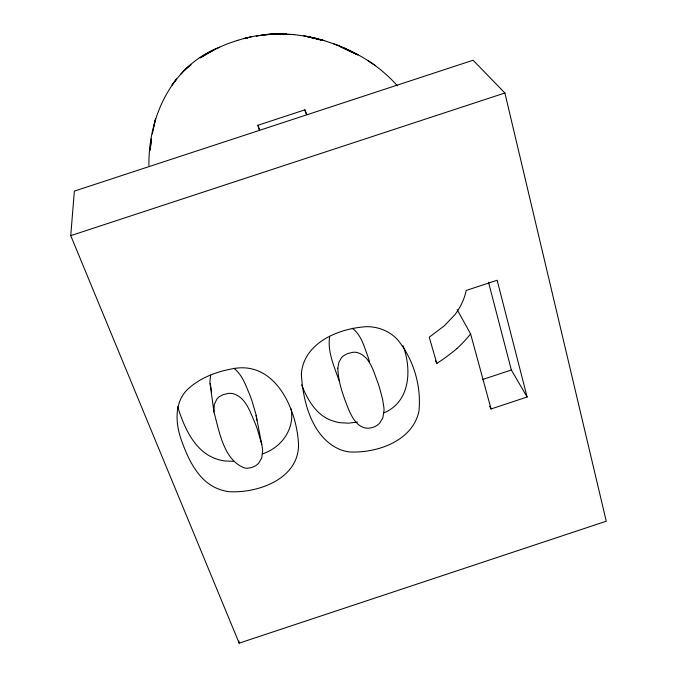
<?xml version="1.0" encoding="UTF-8"?>
<svg xmlns="http://www.w3.org/2000/svg" width="677" height="677" viewBox="0 0 677 677"><rect width="100%" height="100%" fill="white"/><g stroke="black" fill="none" stroke-linecap="round" stroke-linejoin="round"><path stroke-width="1.02" d="M148.932 165.535C148.246 116.613 171.873 65.525 219.712 47.212M70.738 235.647L74.36 191.117L473.088 60.236L504.89 92.994L606.262 521.214L239.176 643.15L70.738 235.647L504.89 92.994M152.325 133.936L155.608 118.737L153.476 127.378M329.674 336.723C327.304 351.481 334.015 365.961 338.72 379.628M210.632 375.092L209.921 382.04L211.673 392.042M184.889 69.833L190.931 64.679L185.87 68.8L180.793 74.131M200.147 57.867L207.991 53.001M383.834 412.852C410.448 402.053 411.887 369.033 403.027 345.719M212.95 50.403L200.392 57.748C217.715 46.349 237.576 39.021 257.988 35.551M211.859 50.978L209.523 52.197L215.354 49.193M262.524 453.852C281.26 447.759 295.07 428.93 291.034 408.908M482.599 379.501L511.347 369.997L527.121 397.018L491.062 408.959L489.623 406.208M257.895 125.27L259.519 130.196L257.895 125.27L304.836 109.869L306.994 114.616M237.001 40.561L237.788 40.332M248.51 37.48L243.889 38.581L251.159 36.863M245.531 38.174L249.508 37.252M357.532 422.067L348.621 423.167L340.091 422.71A42.236 36.16 -18.9 0 1 332.297 420.747C316.286 415.416 307.426 399.557 301.561 384.807M262.058 34.933L274.684 33.952L286.447 34.053L271.409 34.07L276.698 33.867L293.141 34.451L307.163 36.389L321.719 40.138L307.163 36.389M293.547 34.519L294.351 34.603L273.593 34.019L256.168 35.94L267.737 34.324L276.698 33.867M270.013 34.172L273.593 34.019M233.227 461.342L224.544 460.927A42.423 36.109 -11.7 0 1 216.547 459.023C194.307 451.474 184.186 427.289 177.645 406.708M303.499 35.686L324.046 40.586L306.706 36.431M312.215 37.472L318.418 39.021M315.558 38.301C346.489 46.053 376.192 61.649 397.365 85.844M339.693 46.061L333.008 43.565M343.899 48.135L358.023 54.955L339.27 46.129L356.787 54.431L344.805 48.27M375.244 65.441L368.06 60.744M352.252 328.243C361.112 334.666 363.947 346.133 367.662 355.848A312.96 263.277 -2.9 0 1 369.634 362.119M233.844 368.22C242.273 374.669 245.717 385.399 249.745 394.793A317.809 259.985 1.6 0 1 251.996 400.97L255.881 414.096L262.38 447.869A45.943 38.691 -10.8 0 1 262.6 450.704L261.754 457.864L258.741 463.102A13.845 11.636 -12.4 0 1 253.968 466.58L253.333 466.851A15.909 13.388 -12.4 0 1 250.964 467.663L247.909 468.179A12.541 10.544 -12.4 0 1 244.922 468.069C223.638 460.478 219.289 431.198 213.957 412.005L210.039 383.478M457.11 309.567L470.633 333.989L491.062 408.959M435.472 360.579L436.817 363.405A203.007 184.694 -22.5 0 0 446.219 357.033L453.971 351.058A91.42 80.258 -24.2 0 0 456.797 348.613M339.008 380.322L339.575 381.625M304.836 109.869L306.072 113.863M436.817 363.405L429.243 337.197L444.324 325.798L454.944 314.661A64.814 56.986 -24.9 0 0 466.241 290.433L497.146 280.236L527.121 397.018M488.498 282.199L511.347 369.997M261.847 444.586L257.582 429.87A331.214 267.686 1.1 0 0 255.246 423.523C250.253 412.479 246.056 397.162 232.812 393.625A13.616 11.678 -11.4 0 0 228.598 393.371L223.055 394.683L219.213 396.79A12.965 11.12 -11.3 0 0 216.995 398.888L214.296 404.397L213.957 412.005M256.126 415.272L256.651 418.462A44.149 37.599 -10.5 0 1 256.828 420.332M238.896 641.068L239.176 643.15M470.566 333.956A124.534 110.453 -23.4 0 1 456.84 348.647M301.375 373.729C302.746 401.309 312.131 438.535 340.988 449.926A43.946 37.201 -18.9 0 0 349.087 451.914C376.649 453.463 412.792 441.133 418.953 411.057C421.458 386.051 413.655 359.597 397.839 339.981C389.944 331.155 378.011 326.458 366.249 326.686C338.805 328.438 303.897 342.545 301.375 373.729M337.831 368.161C338.204 382.81 343.577 396.84 348.968 410.287C352.319 417.717 356.999 426.569 365.859 428.059A12.491 10.553 -19.3 0 0 368.787 428.186L371.817 427.678A15.85 13.405 -19.4 0 0 374.178 426.874L374.821 426.595A13.785 11.653 -19.4 0 0 379.67 423.091L382.86 417.802L384.011 410.55A45.697 38.784 -17.8 0 0 383.918 407.672L382.539 399.083L379.992 389.41A326.009 271.172 -3.3 0 0 377.978 382.954C373.56 371.91 370.277 356.33 357.228 352.539A13.557 11.704 -19.5 0 0 353.089 352.26L347.589 353.563L343.713 355.679A12.905 11.137 -19.4 0 0 341.436 357.794L338.872 362.313L337.831 368.161M298.54 445.678C297.829 479.341 257.615 493.364 228.928 491.68A44.14 37.142 -12 0 1 220.609 489.759C199.343 482.921 188.798 460.715 181.783 441.235C175.182 423.7 173.659 400.615 189.645 387.523C201.788 377.114 217.368 371.478 232.956 368.694C276.03 360.401 297.567 411.091 298.54 445.678M151.225 140.621L150.082 150.192L151.479 138.768L151.225 140.621M175.478 80.428L172.026 85.014L176.579 79.04L175.478 80.428M280.227 33.985L273.483 34.163L280.227 33.985M310.802 37.243L307.578 36.558L315.287 38.428L310.802 37.243"/></g></svg>
